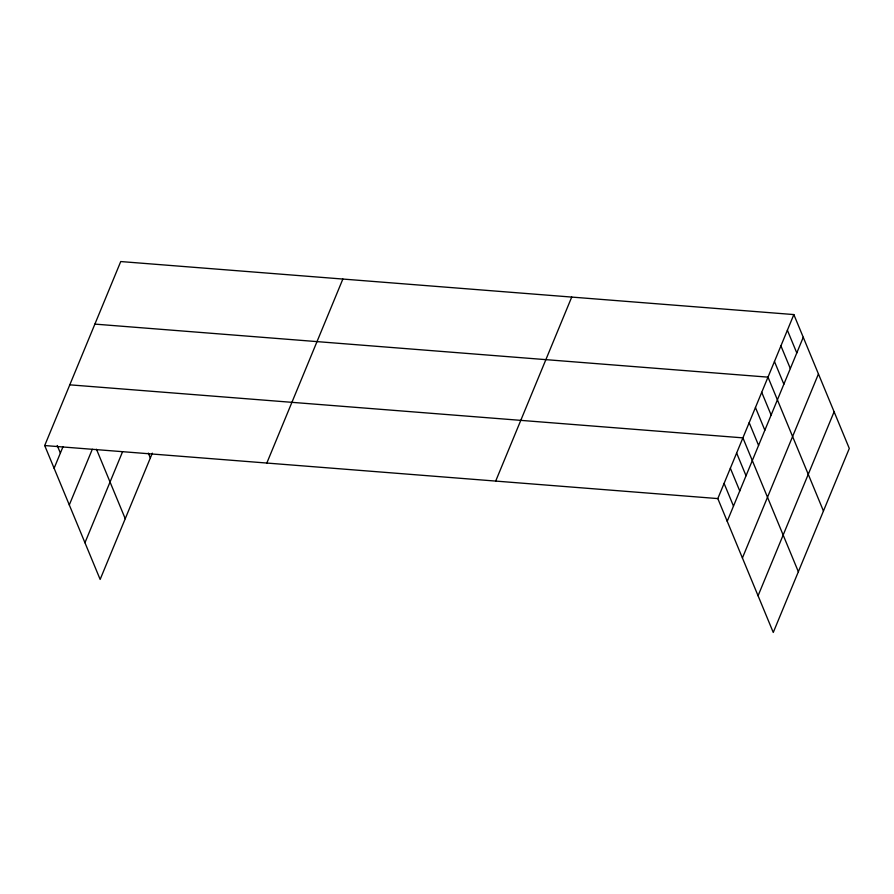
<?xml version="1.0" encoding="UTF-8"?>
<svg xmlns="http://www.w3.org/2000/svg" width="894" height="894" viewBox="0 0 894 894"><rect width="100%" height="100%" fill="white"/><g stroke="black" fill="none" stroke-linecap="round" stroke-linejoin="round"><path stroke-width="1.34" d="M152.326 453.169L100.15 579.424L44.7 445.547L120.735 261.551L793.85 314.576L849.3 448.453L773.265 632.449L717.815 498.584L793.85 314.576M54.109 468.255L62.993 446.754M69.296 504.942L92.305 449.28M84.952 542.736L122.59 451.66M266.825 463.047L342.86 279.051M495.689 481.084L571.724 297.076M727.213 521.291L803.259 337.284M742.411 557.968L818.446 373.971M758.067 595.762L834.102 411.765M94.887 324.109L768.002 377.145L823.452 511.01M69.788 384.833L742.903 437.859L798.353 571.724M44.7 445.547L717.815 498.584M787.39 330.221L796.789 352.929M780.92 345.866L790.33 368.563M774.461 361.5L783.87 384.208M761.722 392.321L771.131 415.028M755.452 407.496L764.851 430.204M749.183 422.683L758.581 445.391M736.634 453.046L746.032 475.742M730.353 468.221L739.763 490.929M724.084 483.397L733.493 506.105M148.303 453.09L150.337 457.974M96.474 449.257L125.238 518.699M57.238 445.503L60.379 453.079"/></g></svg>
